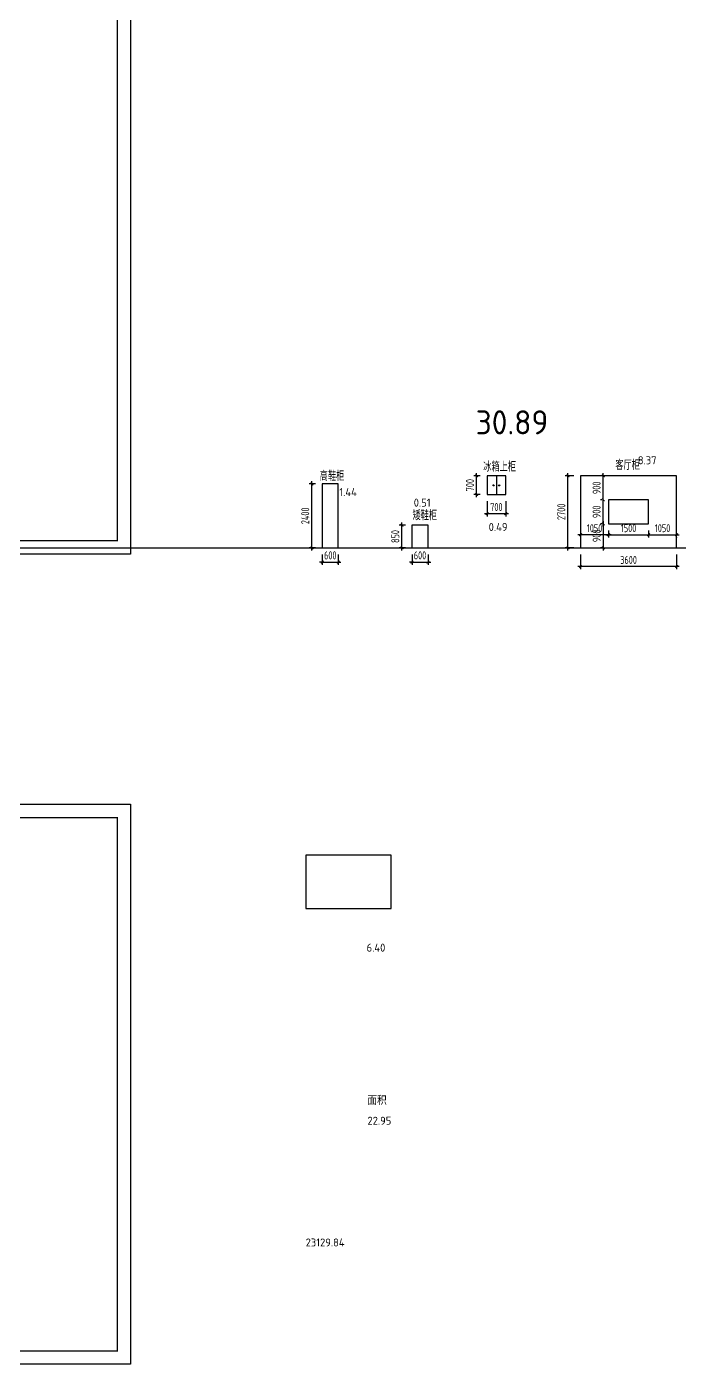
# Model space of a CAD drawing. Header units: millimetres. Extents: x -114775 to 228300, y -175499 to 108657.
# Drawn here: x 39232 to 63700, y -105296 to -55147 of the extents above; entities that cross this region are included whole.
import ezdxf
from ezdxf.enums import TextEntityAlignment as Align

# ---------------------------------------------------------------- set-up
doc = ezdxf.new("R2010")
doc.units = ezdxf.units.MM
doc.header["$LTSCALE"] = 1000
doc.layers.get('0').update_dxf_attribs({"linetype": 'CONTINUOUS'})
doc.layers.get('Defpoints').update_dxf_attribs({"color": 6, "linetype": 'CONTINUOUS'})
for name, color, linetype in [('BORDER', 7, 'CONTINUOUS'), ('DIM', 3, 'CONTINUOUS'), ('PUB_TEXT', 7, 'CONTINUOUS'), ('S-降板', 143, 'CONTINUOUS'), ('TEXT', 7, 'CONTINUOUS'), ('TQ', 7, 'CONTINUOUS'), ('WALL', 2, 'CONTINUOUS')]:
    doc.layers.add(name, color=color, linetype=linetype)
doc.layers.add('S-ANNO-REVS', color=1, linetype='CONTINUOUS', true_color=0xff0000, plot=False)
doc.styles.get("Standard").update_dxf_attribs({"font": 'tssdeng.shx', "bigfont": 'tssdchn.shx'})
doc.styles.add('TSSD_NORM', font='tssdeng.shx', dxfattribs={"bigfont": 'hztxt.shx'})
doc.styles.add('ZZ', font='tssdeng.shx', dxfattribs={"width": 0.7, "bigfont": 'tssdchn.shx'})
doc.dimstyles.new('TSSD_100_100', dxfattribs={"dimtxt": 300, "dimasz": 100, "dimexe": 100, "dimexo": 250, "dimgap": 100, "dimtad": 1, "dimdec": 0, "dimzin": 0, "dimdsep": 46, "dimtxsty": 'ZZ', "dimblk": 'ARCHTICK', "dimcen": 0, "dimdle": 100, "dimclrd": 256, "dimclrt": 7, "dimadec": 0, "dimazin": 0, "dimtfac": 1, "dimtdec": 0, "dimtix": 1, "dimtmove": 2, "dimatfit": 3, "dimfxl": 0, "dimtolj": 1, "dimtzin": 0, "dimarcsym": 0})

# ---------------------------------------------------------------- blocks, each defined once
blk = doc.blocks.new('_TSHQ_H')
at = {"layer": 'TQ'}
for p, q in [((-92, 0), (-92, 20)), ((0, 20), (-92, 20)), ((-69, 0), (-69, 20)), ((-46, 0), (-46, 20)), ((-23, 0), (-23, 20)), ((0, 0), (0, 20)), ((0, 15), (-92, 15)), ((0, 10), (-92, 10)), ((0, 5), (-92, 5))]:
    blk.add_line(p, q, dxfattribs=at)
at = {"layer": 'TEXT', "style": 'TSSD_NORM'}
for s, p in [('专  业', (-81.37, 15.89)), ('实  名', (-58.38, 16)), ('签  名', (-35.23, 15.89)), ('日  期', (-11.69, 16))]:
    blk.add_text(s, height=3, dxfattribs=at).set_placement(p, align=Align.CENTER)
blk = doc.blocks.new('B20190222130906')
at = {"layer": 'BORDER'}
blk.add_lwpolyline([(0, 0), (0, 21000), (29700, 21000), (29700, 0)], close=True, dxfattribs=at)
at = {"layer": 'BORDER', "const_width": 50}
blk.add_lwpolyline([(2500, 500), (2500, 20500), (29200, 20500), (29200, 500)], close=True, dxfattribs=at)
at = {"layer": 'BORDER', "xscale": 100, "yscale": 100, "zscale": 100, "rotation": 90}
blk.add_blockref('_TSHQ_H', (2500, 20500), dxfattribs=at)
blk = doc.blocks.new('_ArchTick')
at = {"color": 0, "linetype": 'ByBlock', "const_width": 0.4}
blk.add_lwpolyline([(-0.5, -0.5), (0.5, 0.5)], dxfattribs=at)
blk = doc.blocks.new('*D348')
at = {"layer": 'Defpoints', "color": 0}
for p in [(50314, -74685), (50914, -74685), (50914, -75217)]:
    blk.add_point(p, dxfattribs=at)
at = {"layer": 'DIM', "lineweight": -2}
for p, q in [((50314, -75217), (50214, -75217)), ((50314, -75217), (50914, -75217)), ((50914, -75217), (51014, -75217))]:
    blk.add_line(p, q, dxfattribs=at)
at = {"layer": 'DIM', "color": 0, "lineweight": -2}
for p, q in [((50314, -74935), (50314, -75317)), ((50914, -74935), (50914, -75317))]:
    blk.add_line(p, q, dxfattribs=at)
at = {"layer": 'DIM', "lineweight": -2, "xscale": 100, "yscale": 100, "zscale": 100}
blk.add_blockref('_ArchTick', (50314, -75217), dxfattribs=at)
at = {"layer": 'DIM', "lineweight": -2, "xscale": 100, "yscale": 100, "zscale": 100, "rotation": 180}
blk.add_blockref('_ArchTick', (50914, -75217), dxfattribs=at)
at = {"layer": 'DIM', "color": 7, "insert": (50614, -74967), "char_height": 300, "attachment_point": 5, "style": 'ZZ'}
blk.add_mtext('\\A1;600', dxfattribs=at)
blk = doc.blocks.new('*D349')
at = {"layer": 'Defpoints', "color": 0}
for p in [(49925, -72285), (50314, -72285), (50314, -74685)]:
    blk.add_point(p, dxfattribs=at)
at = {"layer": 'DIM', "lineweight": -2}
blk.add_line((49925, -74785), (49925, -72185), dxfattribs=at)
at = {"layer": 'DIM', "color": 0, "lineweight": -2}
for p, q in [((50064, -72285), (49825, -72285)), ((50064, -74685), (49825, -74685))]:
    blk.add_line(p, q, dxfattribs=at)
at = {"layer": 'DIM', "lineweight": -2, "xscale": 100, "yscale": 100, "zscale": 100}
for p, rotation in [((49925, -72285), 90), ((49925, -74685), 270)]:
    blk.add_blockref('_ArchTick', p, dxfattribs=dict(at, rotation=rotation))
at = {"layer": 'DIM', "color": 7, "insert": (49675, -73485), "char_height": 300, "attachment_point": 5, "rotation": 90, "style": 'ZZ'}
blk.add_mtext('\\A1;2400', dxfattribs=at)
blk = doc.blocks.new('*D350')
at = {"layer": 'Defpoints', "color": 0}
for p in [(53679, -74685), (54279, -74685), (54279, -75217)]:
    blk.add_point(p, dxfattribs=at)
at = {"layer": 'DIM', "lineweight": -2}
for p, q in [((53679, -75217), (53579, -75217)), ((53679, -75217), (54279, -75217)), ((54279, -75217), (54379, -75217))]:
    blk.add_line(p, q, dxfattribs=at)
at = {"layer": 'DIM', "color": 0, "lineweight": -2}
for p, q in [((53679, -74935), (53679, -75317)), ((54279, -74935), (54279, -75317))]:
    blk.add_line(p, q, dxfattribs=at)
at = {"layer": 'DIM', "lineweight": -2, "xscale": 100, "yscale": 100, "zscale": 100}
blk.add_blockref('_ArchTick', (53679, -75217), dxfattribs=at)
at = {"layer": 'DIM', "lineweight": -2, "xscale": 100, "yscale": 100, "zscale": 100, "rotation": 180}
blk.add_blockref('_ArchTick', (54279, -75217), dxfattribs=at)
at = {"layer": 'DIM', "color": 7, "insert": (53979, -74967), "char_height": 300, "attachment_point": 5, "style": 'ZZ'}
blk.add_mtext('\\A1;600', dxfattribs=at)
blk = doc.blocks.new('*D351')
at = {"layer": 'Defpoints', "color": 0}
for p in [(53302, -73835), (53679, -73835), (53679, -74685)]:
    blk.add_point(p, dxfattribs=at)
at = {"layer": 'DIM', "color": 0, "lineweight": -2}
for p, q in [((53429, -73835), (53202, -73835)), ((53429, -74685), (53202, -74685))]:
    blk.add_line(p, q, dxfattribs=at)
at = {"layer": 'DIM', "lineweight": -2}
blk.add_line((53302, -74785), (53302, -73735), dxfattribs=at)
at = {"layer": 'DIM', "lineweight": -2, "xscale": 100, "yscale": 100, "zscale": 100}
for p, rotation in [((53302, -73835), 90), ((53302, -74685), 270)]:
    blk.add_blockref('_ArchTick', p, dxfattribs=dict(at, rotation=rotation))
at = {"layer": 'DIM', "color": 7, "insert": (53052, -74260), "char_height": 300, "attachment_point": 5, "rotation": 90, "style": 'ZZ'}
blk.add_mtext('\\A1;850', dxfattribs=at)
blk = doc.blocks.new('*D353')
at = {"layer": 'Defpoints', "color": 0}
for p in [(56492, -72685), (57192, -72685), (56492, -73405)]:
    blk.add_point(p, dxfattribs=at)
at = {"layer": 'DIM', "color": 0, "lineweight": -2}
for p, q in [((56492, -72935), (56492, -73505)), ((57192, -72935), (57192, -73505))]:
    blk.add_line(p, q, dxfattribs=at)
at = {"layer": 'DIM', "lineweight": -2}
blk.add_line((57292, -73405), (56392, -73405), dxfattribs=at)
at = {"layer": 'DIM', "lineweight": -2, "xscale": 100, "yscale": 100, "zscale": 100, "rotation": 180}
blk.add_blockref('_ArchTick', (56492, -73405), dxfattribs=at)
at = {"layer": 'DIM', "lineweight": -2, "xscale": 100, "yscale": 100, "zscale": 100}
blk.add_blockref('_ArchTick', (57192, -73405), dxfattribs=at)
at = {"layer": 'DIM', "color": 7, "insert": (56842, -73155), "char_height": 300, "attachment_point": 5, "style": 'ZZ'}
blk.add_mtext('\\A1;700', dxfattribs=at)
blk = doc.blocks.new('*D354')
at = {"layer": 'Defpoints', "color": 0}
for p in [(56101, -71985), (56484, -71985), (56484, -72685)]:
    blk.add_point(p, dxfattribs=at)
at = {"layer": 'DIM', "color": 0, "lineweight": -2}
for p, q in [((56234, -71985), (56001, -71985)), ((56234, -72685), (56001, -72685))]:
    blk.add_line(p, q, dxfattribs=at)
at = {"layer": 'DIM', "lineweight": -2}
blk.add_line((56101, -72785), (56101, -71885), dxfattribs=at)
at = {"layer": 'DIM', "lineweight": -2, "xscale": 100, "yscale": 100, "zscale": 100}
for p, rotation in [((56101, -71985), 90), ((56101, -72685), 270)]:
    blk.add_blockref('_ArchTick', p, dxfattribs=dict(at, rotation=rotation))
at = {"layer": 'DIM', "color": 7, "insert": (55851, -72335), "char_height": 300, "attachment_point": 5, "rotation": 90, "style": 'ZZ'}
blk.add_mtext('\\A1;700', dxfattribs=at)
blk = doc.blocks.new('*D355')
at = {"layer": 'Defpoints', "color": 0}
for p in [(60000, -74685), (63600, -74685), (60000, -75388)]:
    blk.add_point(p, dxfattribs=at)
at = {"layer": 'DIM', "color": 0, "lineweight": -2}
for p, q in [((60000, -74935), (60000, -75488)), ((63600, -74935), (63600, -75488))]:
    blk.add_line(p, q, dxfattribs=at)
at = {"layer": 'DIM', "lineweight": -2}
blk.add_line((63700, -75388), (59900, -75388), dxfattribs=at)
at = {"layer": 'DIM', "lineweight": -2, "xscale": 100, "yscale": 100, "zscale": 100, "rotation": 180}
blk.add_blockref('_ArchTick', (60000, -75388), dxfattribs=at)
at = {"layer": 'DIM', "lineweight": -2, "xscale": 100, "yscale": 100, "zscale": 100}
blk.add_blockref('_ArchTick', (63600, -75388), dxfattribs=at)
at = {"layer": 'DIM', "color": 7, "insert": (61800, -75138), "char_height": 300, "attachment_point": 5, "style": 'ZZ'}
blk.add_mtext('\\A1;3600', dxfattribs=at)
blk = doc.blocks.new('*D356')
at = {"layer": 'Defpoints', "color": 0}
for p in [(59528, -71985), (60000, -71985), (60000, -74685)]:
    blk.add_point(p, dxfattribs=at)
at = {"layer": 'DIM', "color": 0, "lineweight": -2}
for p, q in [((59750, -71985), (59428, -71985)), ((59750, -74685), (59428, -74685))]:
    blk.add_line(p, q, dxfattribs=at)
at = {"layer": 'DIM', "lineweight": -2}
blk.add_line((59528, -74785), (59528, -71885), dxfattribs=at)
at = {"layer": 'DIM', "lineweight": -2, "xscale": 100, "yscale": 100, "zscale": 100}
for p, rotation in [((59528, -71985), 90), ((59528, -74685), 270)]:
    blk.add_blockref('_ArchTick', p, dxfattribs=dict(at, rotation=rotation))
at = {"layer": 'DIM', "color": 7, "insert": (59278, -73335), "char_height": 300, "attachment_point": 5, "rotation": 90, "style": 'ZZ'}
blk.add_mtext('\\A1;2700', dxfattribs=at)
blk = doc.blocks.new('*D358')
at = {"layer": 'Defpoints', "color": 0}
for p in [(61050, -73785), (62550, -73785), (62550, -74198)]:
    blk.add_point(p, dxfattribs=at)
at = {"layer": 'DIM', "lineweight": -2}
blk.add_line((60950, -74198), (62650, -74198), dxfattribs=at)
at = {"layer": 'DIM', "color": 0, "lineweight": -2}
for p, q in [((61050, -74035), (61050, -74298)), ((62550, -74035), (62550, -74298))]:
    blk.add_line(p, q, dxfattribs=at)
at = {"layer": 'DIM', "lineweight": -2, "xscale": 100, "yscale": 100, "zscale": 100, "rotation": 180}
blk.add_blockref('_ArchTick', (61050, -74198), dxfattribs=at)
at = {"layer": 'DIM', "lineweight": -2, "xscale": 100, "yscale": 100, "zscale": 100}
blk.add_blockref('_ArchTick', (62550, -74198), dxfattribs=at)
at = {"layer": 'DIM', "color": 7, "insert": (61800, -73948), "char_height": 300, "attachment_point": 5, "style": 'ZZ'}
blk.add_mtext('\\A1;1500', dxfattribs=at)
blk = doc.blocks.new('*D359')
at = {"layer": 'Defpoints', "color": 0}
for p in [(60850, -72885), (61050, -72885), (61050, -73785)]:
    blk.add_point(p, dxfattribs=at)
at = {"layer": 'DIM', "color": 0, "lineweight": -2}
for p, q in [((60800, -72885), (60750, -72885)), ((60800, -73785), (60750, -73785))]:
    blk.add_line(p, q, dxfattribs=at)
at = {"layer": 'DIM', "lineweight": -2}
blk.add_line((60850, -73885), (60850, -72785), dxfattribs=at)
at = {"layer": 'DIM', "lineweight": -2, "xscale": 100, "yscale": 100, "zscale": 100}
for p, rotation in [((60850, -72885), 90), ((60850, -73785), 270)]:
    blk.add_blockref('_ArchTick', p, dxfattribs=dict(at, rotation=rotation))
at = {"layer": 'DIM', "color": 7, "insert": (60600, -73335), "char_height": 300, "attachment_point": 5, "rotation": 90, "style": 'ZZ'}
blk.add_mtext('\\A1;900', dxfattribs=at)
blk = doc.blocks.new('*D360')
at = {"layer": 'Defpoints', "color": 0}
for p in [(62550, -74035), (63600, -74035), (63600, -74198)]:
    blk.add_point(p, dxfattribs=at)
at = {"layer": 'WALL', "lineweight": -2}
blk.add_line((62450, -74198), (63700, -74198), dxfattribs=at)
at = {"layer": 'WALL', "color": 0, "lineweight": -2}
for p, q in [((62550, -74285), (62550, -74298)), ((63600, -74285), (63600, -74298))]:
    blk.add_line(p, q, dxfattribs=at)
at = {"layer": 'WALL', "lineweight": -2, "xscale": 100, "yscale": 100, "zscale": 100, "rotation": 180}
blk.add_blockref('_ArchTick', (62550, -74198), dxfattribs=at)
at = {"layer": 'WALL', "lineweight": -2, "xscale": 100, "yscale": 100, "zscale": 100}
blk.add_blockref('_ArchTick', (63600, -74198), dxfattribs=at)
at = {"layer": 'WALL', "color": 7, "insert": (63075, -73948), "char_height": 300, "attachment_point": 5, "style": 'ZZ'}
blk.add_mtext('\\A1;1050', dxfattribs=at)
blk = doc.blocks.new('*D361')
at = {"layer": 'Defpoints', "color": 0}
for p in [(60000, -74035), (60000, -74198), (61050, -74035)]:
    blk.add_point(p, dxfattribs=at)
at = {"layer": 'WALL', "lineweight": -2}
blk.add_line((61150, -74198), (59900, -74198), dxfattribs=at)
at = {"layer": 'WALL', "color": 0, "lineweight": -2}
for p, q in [((60000, -74285), (60000, -74298)), ((61050, -74285), (61050, -74298))]:
    blk.add_line(p, q, dxfattribs=at)
at = {"layer": 'WALL', "lineweight": -2, "xscale": 100, "yscale": 100, "zscale": 100, "rotation": 180}
blk.add_blockref('_ArchTick', (60000, -74198), dxfattribs=at)
at = {"layer": 'WALL', "lineweight": -2, "xscale": 100, "yscale": 100, "zscale": 100}
blk.add_blockref('_ArchTick', (61050, -74198), dxfattribs=at)
at = {"layer": 'WALL', "color": 7, "insert": (60525, -73948), "char_height": 300, "attachment_point": 5, "style": 'ZZ'}
blk.add_mtext('\\A1;1050', dxfattribs=at)
blk = doc.blocks.new('*D362')
at = {"layer": 'Defpoints', "color": 0}
for p in [(60850, -71985), (61050, -71985), (61050, -72885)]:
    blk.add_point(p, dxfattribs=at)
at = {"layer": 'WALL', "color": 0, "lineweight": -2}
for p, q in [((60800, -71985), (60750, -71985)), ((60800, -72885), (60750, -72885))]:
    blk.add_line(p, q, dxfattribs=at)
at = {"layer": 'WALL', "lineweight": -2}
blk.add_line((60850, -72985), (60850, -71885), dxfattribs=at)
at = {"layer": 'WALL', "lineweight": -2, "xscale": 100, "yscale": 100, "zscale": 100}
for p, rotation in [((60850, -71985), 90), ((60850, -72885), 270)]:
    blk.add_blockref('_ArchTick', p, dxfattribs=dict(at, rotation=rotation))
at = {"layer": 'WALL', "color": 7, "insert": (60600, -72435), "char_height": 300, "attachment_point": 5, "rotation": 90, "style": 'ZZ'}
blk.add_mtext('\\A1;900', dxfattribs=at)
blk = doc.blocks.new('*D363')
at = {"layer": 'Defpoints', "color": 0}
for p in [(61050, -73785), (60850, -74685), (61050, -74685)]:
    blk.add_point(p, dxfattribs=at)
at = {"layer": 'DIM', "lineweight": -2}
blk.add_line((60850, -73685), (60850, -74785), dxfattribs=at)
at = {"layer": 'DIM', "color": 0, "lineweight": -2}
for p, q in [((60800, -73785), (60750, -73785)), ((60800, -74685), (60750, -74685))]:
    blk.add_line(p, q, dxfattribs=at)
at = {"layer": 'DIM', "lineweight": -2, "xscale": 100, "yscale": 100, "zscale": 100}
for p, rotation in [((60850, -73785), 90), ((60850, -74685), 270)]:
    blk.add_blockref('_ArchTick', p, dxfattribs=dict(at, rotation=rotation))
at = {"layer": 'DIM', "color": 7, "insert": (60600, -74235), "char_height": 300, "attachment_point": 5, "rotation": 90, "style": 'ZZ'}
blk.add_mtext('\\A1;900', dxfattribs=at)

msp = doc.modelspace()

# ---------------------------------------------------------------- linework, layer by layer
at = {"layer": 'S-ANNO-REVS'}
msp.add_xline((50314.1, -74684.8), (1, 0), dxfattribs=at)
at = {"layer": 'S-降板'}
msp.add_lwpolyline([(52900.8, -86204.8), (49700.9, -86204.8), (49700.9, -88204.8), (52900.8, -88204.8)], close=True, dxfattribs=at)
at = {"layer": 'WALL'}
msp.add_line((56841.5, -71984.8), (56841.5, -72684.8), dxfattribs=at)
for points in [[(56491.5, -72684.8), (57191.5, -72684.8), (57191.5, -71984.8), (56491.5, -71984.8)], [(60000.3, -74684.8), (63600.3, -74684.8), (63600.3, -71984.8), (60000.3, -71984.8)], [(50314.1, -74684.8), (50914.1, -74684.8), (50914.1, -72284.8), (50314.1, -72284.8)], [(62550.3, -73784.8), (62550.3, -72884.8), (61050.3, -72884.8), (61050.3, -73784.8)], [(53678.6, -74684.8), (54278.6, -74684.8), (54278.6, -73834.8), (53678.6, -73834.8)]]:
    msp.add_lwpolyline(points, close=True, dxfattribs=at)
for centre in [(56736.1, -72342.2), (56946.9, -72342.2)]:
    msp.add_circle(centre, 20, dxfattribs=at)

# ---------------------------------------------------------------- block references
at = {"layer": 'DIM'}
for p in [(13428.1, -74917.2), (13428.1, -105296.3)]:
    msp.add_blockref('B20190222130906', p, dxfattribs=at)

# ---------------------------------------------------------------- texts
at = {"layer": 'PUB_TEXT', "width": 0.7}
for s, p in [('冰箱上柜', (56351.9, -71824.8)), ('客厅柜', (61303.5, -71760.6)), ('高鞋柜', (50218.2, -72172.6)), ('矮鞋柜', (53696.9, -73647.8))]:
    msp.add_text(s, height=337.59, dxfattribs=at).set_placement(p)
at = {"layer": 'S-ANNO-REVS'}
for s, height, p in [('30.89', 900, (56064.9, -70429.7)), ('8.37', 300, (62146.7, -71552.6)), ('1.44', 300, (50951.5, -72746.4)), ('0.51', 300, (53744.1, -73140.6)), ('0.49', 300, (56552.6, -74053.8))]:
    msp.add_text(s, height=height, dxfattribs=at).set_placement(p)
at = {"layer": 'S-降板'}
for s, p in [('6.40', (51976.5, -89826.5)), ('面积', (52009, -95568.1)), ('22.95', (52009, -96315.5)), ('23129.84', (49690.2, -100880.8))]:
    msp.add_text(s, height=300, dxfattribs=at).set_placement(p)

# ---------------------------------------------------------------- dimensions: what is measured, and where the dimension line sits
at = {"layer": 'DIM'}
for base, p1, p2, picture, middle in [((49925.4, -72284.8), (50314.1, -74684.8), (50314.1, -72284.8), '*D349', (49675.4, -73484.8)), ((56100.8, -71984.8), (56484, -72684.8), (56484, -71984.8), '*D354', (55850.8, -72334.8)), ((59528.2, -71984.8), (60000.3, -74684.8), (60000.3, -71984.8), '*D356', (59278.2, -73334.8)), ((60849.5, -72884.8), (61050.3, -73784.8), (61050.3, -72884.8), '*D359', (60599.5, -73334.8)), ((60849.5, -74684.8), (61050.3, -73784.8), (61050.3, -74684.8), '*D363', (60599.5, -74234.8)), ((53301.9, -73834.8), (53678.6, -74684.8), (53678.6, -73834.8), '*D351', (53051.9, -74259.8))]:
    dim = msp.add_linear_dim(base=base, p1=p1, p2=p2, angle=90, dimstyle='TSSD_100_100', dxfattribs=at)
    dim.commit()
    dim.dimension.update_dxf_attribs({"geometry": picture, "text_midpoint": middle})
for base, p1, p2, picture, middle in [((56491.5, -73404.7), (57191.5, -72684.8), (56491.5, -72684.8), '*D353', (56841.5, -73154.7)), ((62550.3, -74198.2), (61050.3, -73784.8), (62550.3, -73784.8), '*D358', (61800.3, -73948.2)), ((50914.1, -75216.7), (50314.1, -74684.8), (50914.1, -74684.8), '*D348', (50614.1, -74966.7)), ((54278.6, -75216.7), (53678.6, -74684.8), (54278.6, -74684.8), '*D350', (53978.6, -74966.7)), ((60000.3, -75387.8), (63600.3, -74684.8), (60000.3, -74684.8), '*D355', (61800.3, -75137.8))]:
    dim = msp.add_linear_dim(base=base, p1=p1, p2=p2, dimstyle='TSSD_100_100', dxfattribs=at)
    dim.commit()
    dim.dimension.update_dxf_attribs({"geometry": picture, "text_midpoint": middle})
at = {"layer": 'WALL'}
dim = msp.add_linear_dim(base=(60849.5, -71984.8), p1=(61050.3, -72884.8), p2=(61050.3, -71984.8), angle=90, dimstyle='TSSD_100_100', dxfattribs=at)
dim.commit()
dim.dimension.update_dxf_attribs({"geometry": '*D362', "text_midpoint": (60599.5, -72434.8)})
for base, p1, p2, picture, middle in [((60000.3, -74198.2), (61050.3, -74034.8), (60000.3, -74034.8), '*D361', (60525.3, -73948.2)), ((63600.3, -74198.2), (62550.3, -74034.8), (63600.3, -74034.8), '*D360', (63075.3, -73948.2))]:
    dim = msp.add_linear_dim(base=base, p1=p1, p2=p2, dimstyle='TSSD_100_100', dxfattribs=at)
    dim.commit()
    dim.dimension.update_dxf_attribs({"geometry": picture, "text_midpoint": middle})

doc.saveas('drawing.dxf')
